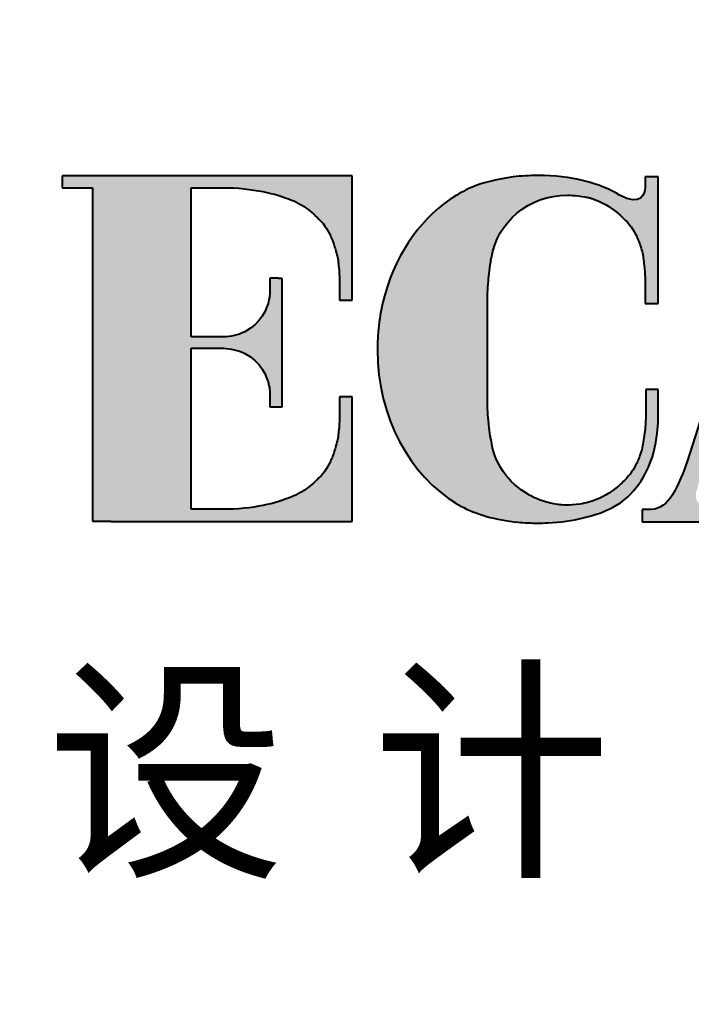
# Model space of a CAD drawing. Extents: x -8792 to 174344, y -43961 to 62816.
# Drawn here: x 22188.7 to 22332.7, y -8646.2 to -8436.6 of the extents above; entities that cross this region are included whole.
import ezdxf
from ezdxf.enums import TextEntityAlignment as Align
from ezdxf.xclip import XClip

# ---------------------------------------------------------------- set-up
doc = ezdxf.new("R2010")
doc.units = 0
doc.header["$LTSCALE"] = 50
doc.header["$XCLIPFRAME"] = 0
doc.linetypes.add('DOT2', pattern=[0.125, 0, -0.125])
for name, color, linetype in [('#填充层', 8, 'Continuous'), ('#结构边线+内凹外凸边线', 5, 'Continuous'), ('2017_11-sheet-LOGO$0$C-SHET-TTLB', 11, 'Continuous'), ('2017_11-sheet-R$0$C-SHET-TTLB', 11, 'Continuous'), ('A-FLOR-OTLN', 4, 'DOT2'), ('C-SHET-SHBD', 11, 'Continuous'), ('C-SHET-TTLB', 11, 'Continuous'), ('吊顶', 7, 'Continuous'), ('通-图框-文字', 4, 'Continuous')]:
    doc.layers.add(name, color=color, linetype=linetype)
doc.styles.add('2017_11-sheet-LOGO$0$黑体', font='')
doc.styles.add('XD-2008', font='xd-hzs.shx', dxfattribs={"width": 0.7, "bigfont": 'xd-hztxt.shx'})
doc.styles.add('XD2008', font='@1romans.shx', dxfattribs={"width": 0.7, "bigfont": '!hztxt.shx'})
doc.styles.get('2017_11-sheet-LOGO$0$黑体').set_extended_font_data('SimHei')

# ---------------------------------------------------------------- blocks, each defined once
blk = doc.blocks.new('A$Cbd8d7c8c')
at = {"layer": 'A-FLOR-OTLN', "color": 8}
blk.add_lwpolyline([(-22721.25, -15689.87), (-43719.42, -33393.16, 0.413756), (-43991.61, -36560.98, 0.189672), (122158.17, -126683.04, 0.414786), (124666.02, -124719.49), (133885.17, -48361.88, 0.379931), (116453.25, -23207.95, 0.236452)], format="xyb", dxfattribs=at)
at = {"layer": '吊顶', "const_width": 3}
blk.add_lwpolyline([(36525.16, -42886.24, 0.056654), (31389.8, -41079.32), (30859.09, -40957.78, -0.112536), (21289.45, -36343.72, -0.028917), (3039.01, -19971.01, 0.413532), (-633.62, -19953.38), (-31397.94, -50352.84, 0.414781), (-31416.33, -54033.31, 0.170492), (123964.28, -129414.71, 0.412564), (126841.18, -127143.22), (136317.5, -48655.55, 1.269195), (87076.8, -54393.32)], format="xyb", dxfattribs=at)
blk = doc.blocks.new('GRER')
at = {"layer": '#填充层'}
h = blk.add_hatch(dxfattribs=at)
h.set_pattern_fill('钢筋混凝土', color=256, scale=20, style=0)
h.set_pattern_definition([(45, (-9905.527, -219.997), (-35.35534, 35.35534), []), (50, (-9905.53, -220), (143.452, -12.5504), [15, -165]), (355, (-9905.53, -220), (-27.7503, 150.4384), [12, -132]), (100.4514, (-9893.57, -221.04), (115.7019, 137.888), [12.748, -140.2284]), (46.1842, (-9905.53, -180), (213.4482, -33.1038), [22.5, -247.5]), (96.6356, (-9887.74, -182.76), (186.9325, 194.8236), [19.122, -210.3426]), (351.1842, (-9905.53, -180), (186.9324, 194.8237), [18, -198]), (21, (-9885.53, -190), (119.3814, -80.5238), [15, -165]), (326, (-9885.53, -190), (48.663, 145.03), [12, -132]), (71.4514, (-9875.58, -196.71), (168.0445, 64.506), [12.748, -140.2284]), (37.5, (-9905.527, -219.997), (2.43197, 66.57877), [0, -130.4, 0, -134, 0, -132.5]), (7.5, (-9905.53, -220), (52.6139, 78.88234), [0, -76.4, 0, -127.4, 0, -50.5]), (327.5, (-9950.127, -219.997), (106.7645, -4.51097), [0, -50, 0, -156, 0, -207]), (317.5, (-9970.13, -220), (116.6372, 20.021), [0, -65, 0, -103.6, 0, -147])])
h.paths.add_polyline_path([(-350, -220), (-9905.53, -220), (-9905.53, -99.97), (-350, -99.97)])
at = {"layer": '#结构边线+内凹外凸边线'}
blk.add_lwpolyline([(-350, -220), (-9905.53, -220), (-9905.53, -99.97), (-350, -99.97)], close=True, dxfattribs=at)
blk = doc.blocks.new('华东院_土建2018EcadiA3_2022_02-sheet-LOGO', base_point=(415.294, 161.488))
at = {"layer": '2017_11-sheet-LOGO$0$C-SHET-TTLB'}
h = blk.add_hatch(color=256, dxfattribs=at)
h.dxf.hatch_style = 2
edge = h.paths.add_edge_path()
edge.add_spline(control_points=[(343.92, 176.734), (343.92, 176.734), (343.92, 176.563), (343.92, 176.563), (343.92, 176.563), (344.352, 176.563), (344.352, 176.563), (344.352, 176.563), (344.352, 175.639), (344.352, 175.639), (344.352, 175.639), (344.352, 172.887), (344.352, 172.887), (344.352, 172.887), (344.352, 171.797), (344.352, 171.797), (344.352, 171.797), (344.612, 171.797), (344.612, 171.797), (344.612, 171.797), (344.612, 171.793), (344.612, 171.793), (344.612, 171.793), (345.765, 171.793), (345.765, 171.793), (345.765, 171.793), (348.061, 171.793), (348.061, 171.793), (348.061, 171.793), (348.061, 173.573), (348.061, 173.573), (348.061, 173.573), (347.882, 173.573), (347.882, 173.573), (347.882, 173.573), (347.882, 173.329), (347.882, 173.329), (347.882, 173.329), (347.881, 173.329), (347.881, 173.329), (347.881, 173.329), (347.881, 173.271), (347.881, 173.271), (347.881, 173.271), (347.881, 173.271), (347.881, 173.271), (347.881, 173.193), (347.875, 173.12), (347.866, 173.053), (347.862, 172.987), (347.845, 172.916), (347.824, 172.85), (347.817, 172.823), (347.809, 172.795), (347.799, 172.77), (347.794, 172.752), (347.789, 172.737), (347.782, 172.721), (347.773, 172.695), (347.763, 172.672), (347.752, 172.651), (347.709, 172.559), (347.646, 172.463), (347.556, 172.384), (347.553, 172.381), (347.55, 172.379), (347.547, 172.376), (347.536, 172.366), (347.526, 172.355), (347.514, 172.345), (347.445, 172.281), (347.367, 172.227), (347.283, 172.181), (347.283, 172.181), (347.28, 172.18), (347.276, 172.176), (347.273, 172.175), (347.271, 172.175), (347.269, 172.174), (347.256, 172.168), (347.236, 172.159), (347.21, 172.148), (347.082, 172.093), (346.79, 171.991), (346.368, 171.968), (346.368, 171.968), (345.765, 171.968), (345.765, 171.968), (345.765, 171.968), (345.76, 171.968), (345.76, 171.968), (345.76, 171.968), (345.76, 173.154), (345.76, 173.154), (345.76, 173.154), (345.76, 173.154), (345.76, 173.154), (345.76, 173.154), (345.76, 174.267), (345.76, 174.267), (345.76, 174.267), (346.231, 174.267), (346.231, 174.267), (346.316, 174.261), (346.431, 174.244), (346.531, 174.193), (346.759, 174.067), (346.844, 173.874), (346.874, 173.734), (346.876, 173.724), (346.878, 173.715), (346.879, 173.706), (346.884, 173.679), (346.886, 173.645), (346.886, 173.637), (346.886, 173.637), (346.886, 173.428), (346.886, 173.428), (346.886, 173.428), (347.003, 173.428), (347.003, 173.428), (347.003, 173.428), (347.003, 173.429), (347.003, 173.429), (347.003, 173.429), (347.063, 173.429), (347.063, 173.429), (347.063, 173.429), (347.063, 174.348), (347.063, 174.348), (347.063, 174.348), (347.063, 174.349), (347.063, 174.349), (347.063, 174.349), (347.063, 175.267), (347.063, 175.267), (347.063, 175.267), (347.003, 175.267), (347.003, 175.267), (347.003, 175.267), (347.003, 175.268), (347.003, 175.268), (347.003, 175.268), (346.886, 175.268), (346.886, 175.268), (346.886, 175.268), (346.886, 175.06), (346.886, 175.06), (346.886, 175.051), (346.884, 175.017), (346.879, 174.991), (346.878, 174.982), (346.876, 174.973), (346.874, 174.963), (346.844, 174.824), (346.759, 174.63), (346.531, 174.503), (346.431, 174.453), (346.316, 174.436), (346.231, 174.429), (346.231, 174.429), (345.76, 174.429), (345.76, 174.429), (345.76, 174.429), (345.76, 175.353), (345.76, 175.353), (345.76, 175.353), (345.76, 175.353), (345.76, 175.353), (345.76, 175.353), (345.76, 176.559), (345.76, 176.559), (345.76, 176.559), (345.761, 176.559), (345.761, 176.559), (345.761, 176.559), (345.761, 176.559), (345.761, 176.559), (345.761, 176.559), (346.203, 176.559), (346.203, 176.559), (346.203, 176.559), (346.368, 176.559), (346.368, 176.559), (346.79, 176.536), (347.082, 176.434), (347.21, 176.381), (347.236, 176.369), (347.256, 176.36), (347.269, 176.354), (347.271, 176.353), (347.273, 176.352), (347.276, 176.35), (347.28, 176.347), (347.283, 176.346), (347.283, 176.346), (347.367, 176.302), (347.445, 176.246), (347.514, 176.183), (347.526, 176.172), (347.536, 176.162), (347.547, 176.152), (347.55, 176.149), (347.553, 176.146), (347.556, 176.144), (347.646, 176.065), (347.709, 175.968), (347.752, 175.877), (347.763, 175.855), (347.773, 175.832), (347.782, 175.807), (347.789, 175.791), (347.794, 175.775), (347.799, 175.757), (347.809, 175.731), (347.817, 175.704), (347.824, 175.677), (347.845, 175.611), (347.862, 175.541), (347.866, 175.474), (347.876, 175.4), (347.882, 175.318), (347.881, 175.229), (347.881, 175.229), (347.881, 175.229), (347.881, 175.229), (347.881, 175.229), (347.881, 175.198), (347.881, 175.198), (347.881, 175.198), (347.882, 175.198), (347.882, 175.198), (347.882, 175.198), (347.882, 174.953), (347.882, 174.953), (347.882, 174.953), (348.061, 174.953), (348.061, 174.953), (348.061, 174.953), (348.061, 176.734), (348.061, 176.734), (348.061, 176.734), (345.761, 176.734), (345.761, 176.734), (345.761, 176.734), (343.92, 176.734), (343.92, 176.734)], knot_values=[0, 0, 0, 0, 1, 1, 1, 2, 2, 2, 3, 3, 3, 4, 4, 4, 5, 5, 5, 6, 6, 6, 7, 7, 7, 8, 8, 8, 9, 9, 9, 10, 10, 10, 11, 11, 11, 12, 12, 12, 13, 13, 13, 14, 14, 14, 15, 15, 15, 16, 16, 16, 17, 17, 17, 18, 18, 18, 19, 19, 19, 20, 20, 20, 21, 21, 21, 22, 22, 22, 23, 23, 23, 24, 24, 24, 25, 25, 25, 26, 26, 26, 27, 27, 27, 28, 28, 28, 29, 29, 29, 30, 30, 30, 31, 31, 31, 32, 32, 32, 33, 33, 33, 34, 34, 34, 35, 35, 35, 36, 36, 36, 37, 37, 37, 38, 38, 38, 39, 39, 39, 40, 40, 40, 41, 41, 41, 42, 42, 42, 43, 43, 43, 44, 44, 44, 45, 45, 45, 46, 46, 46, 47, 47, 47, 48, 48, 48, 49, 49, 49, 50, 50, 50, 51, 51, 51, 52, 52, 52, 53, 53, 53, 54, 54, 54, 55, 55, 55, 56, 56, 56, 57, 57, 57, 58, 58, 58, 59, 59, 59, 60, 60, 60, 61, 61, 61, 62, 62, 62, 63, 63, 63, 64, 64, 64, 65, 65, 65, 66, 66, 66, 67, 67, 67, 68, 68, 68, 69, 69, 69, 70, 70, 70, 71, 71, 71, 72, 72, 72, 73, 73, 73, 74, 74, 74, 75, 75, 75, 76, 76, 76, 77, 77, 77, 78, 78, 78, 79, 79, 79, 80, 80, 80, 81, 81, 81, 82, 82, 82, 82], degree=3, periodic=0)
h = blk.add_hatch(color=256, dxfattribs=at)
h.dxf.hatch_style = 1
edge = h.paths.add_edge_path()
edge.add_spline(control_points=[(352.434, 173.197), (352.434, 173.197), (352.434, 173.676), (352.434, 173.676), (352.434, 173.676), (352.26, 173.676), (352.26, 173.676), (352.26, 173.676), (352.26, 173.509), (352.26, 173.509), (352.26, 173.509), (352.26, 173.509), (352.26, 173.509), (352.26, 173.509), (352.26, 173.491), (352.26, 173.46), (352.26, 173.46), (352.26, 173.46), (352.26, 173.46), (352.26, 173.46), (352.268, 173.172), (352.224, 172.926), (352.212, 172.853), (352.193, 172.781), (352.167, 172.714), (352.166, 172.711), (352.165, 172.708), (352.164, 172.704), (352.153, 172.677), (352.143, 172.651), (352.129, 172.626), (352.09, 172.541), (352.033, 172.454), (351.954, 172.379), (351.911, 172.333), (351.865, 172.292), (351.813, 172.254), (351.705, 172.17), (351.579, 172.107), (351.441, 172.067), (351.401, 172.056), (351.36, 172.046), (351.318, 172.039), (351.17, 172.016), (351.051, 172.028), (351.012, 172.034), (351.007, 172.034), (351.004, 172.035), (350.999, 172.035), (350.999, 172.035), (350.997, 172.035), (350.997, 172.035), (350.86, 172.054), (350.732, 172.097), (350.616, 172.157), (350.616, 172.157), (350.615, 172.159), (350.615, 172.159), (350.604, 172.164), (350.593, 172.17), (350.582, 172.176), (350.292, 172.34), (350.087, 172.627), (350.048, 172.961), (350.044, 172.98), (350.039, 172.998), (350.035, 173.016), (350.028, 173.068), (350.023, 173.12), (350.017, 173.173), (350.014, 173.204), (350.01, 173.234), (350.007, 173.265), (350.007, 173.266), (350.007, 173.269), (350.006, 173.271), (350.002, 173.331), (349.998, 173.39), (349.995, 173.449), (349.995, 173.449), (349.995, 175.01), (349.995, 175.01), (349.999, 175.074), (350.003, 175.132), (350.006, 175.182), (350.006, 175.182), (350.006, 175.188), (350.006, 175.188), (350.011, 175.237), (350.016, 175.284), (350.021, 175.331), (350.027, 175.389), (350.035, 175.446), (350.043, 175.502), (350.043, 175.508), (350.044, 175.512), (350.044, 175.517), (350.047, 175.532), (350.05, 175.546), (350.053, 175.562), (350.132, 176.068), (350.587, 176.456), (351.138, 176.456), (351.189, 176.456), (351.238, 176.452), (351.286, 176.446), (351.326, 176.442), (351.374, 176.436), (351.426, 176.423), (351.426, 176.423), (351.426, 176.426), (351.426, 176.426), (351.443, 176.422), (351.458, 176.418), (351.472, 176.413), (351.48, 176.411), (351.488, 176.408), (351.496, 176.406), (351.499, 176.405), (351.502, 176.405), (351.504, 176.404), (351.506, 176.403), (351.507, 176.402), (351.509, 176.401), (351.509, 176.401), (351.508, 176.401), (351.508, 176.401), (351.51, 176.4), (351.513, 176.398), (351.516, 176.398), (351.532, 176.393), (351.548, 176.386), (351.565, 176.379), (351.568, 176.378), (351.571, 176.376), (351.575, 176.375), (351.582, 176.371), (351.589, 176.368), (351.597, 176.366), (351.605, 176.362), (351.613, 176.358), (351.619, 176.354), (351.721, 176.306), (351.811, 176.244), (351.892, 176.169), (351.903, 176.159), (351.914, 176.149), (351.925, 176.138), (351.928, 176.135), (351.931, 176.133), (351.933, 176.13), (352.024, 176.051), (352.086, 175.954), (352.129, 175.863), (352.141, 175.841), (352.151, 175.817), (352.161, 175.793), (352.166, 175.777), (352.172, 175.76), (352.178, 175.744), (352.199, 175.684), (352.214, 175.623), (352.224, 175.559), (352.229, 175.523), (352.233, 175.49), (352.234, 175.455), (352.242, 175.393), (352.247, 175.331), (352.249, 175.274), (352.249, 175.274), (352.249, 174.988), (352.249, 174.988), (352.249, 174.983), (352.249, 174.981), (352.249, 174.981), (352.249, 174.981), (352.249, 174.981), (352.249, 174.981), (352.249, 174.981), (352.249, 174.909), (352.249, 174.909), (352.249, 174.909), (352.353, 174.909), (352.353, 174.909), (352.353, 174.909), (352.434, 174.909), (352.434, 174.909), (352.434, 174.909), (352.434, 176.716), (352.434, 176.716), (352.434, 176.716), (352.249, 176.716), (352.249, 176.716), (352.249, 176.716), (352.249, 176.608), (352.249, 176.608), (352.249, 176.608), (352.249, 176.609), (352.249, 176.609), (352.249, 176.609), (352.249, 176.607), (352.249, 176.604), (352.249, 176.604), (352.249, 176.565), (352.249, 176.565), (352.244, 176.474), (352.197, 176.288), (351.885, 176.457), (351.61, 176.627), (351.19, 176.737), (350.718, 176.737), (350.597, 176.737), (350.478, 176.73), (350.366, 176.716), (350.144, 176.689), (349.941, 176.637), (349.769, 176.567), (349.69, 176.532), (349.612, 176.492), (349.538, 176.445), (349.511, 176.429), (349.484, 176.411), (349.457, 176.392), (348.998, 176.075), (348.651, 175.553), (348.503, 174.928), (348.473, 174.804), (348.451, 174.676), (348.438, 174.544), (348.438, 174.542), (348.437, 174.539), (348.437, 174.537), (348.43, 174.464), (348.426, 174.392), (348.425, 174.318), (348.425, 174.31), (348.424, 174.299), (348.424, 174.291), (348.424, 174.277), (348.423, 174.264), (348.423, 174.251), (348.423, 174.251), (348.423, 174.245), (348.423, 174.245), (348.425, 173.28), (348.888, 172.446), (349.56, 172.042), (349.562, 172.041), (349.564, 172.04), (349.565, 172.039), (349.578, 172.031), (349.591, 172.023), (349.605, 172.016), (349.609, 172.014), (349.612, 172.012), (349.616, 172.011), (349.828, 171.895), (350.112, 171.813), (350.433, 171.782), (350.526, 171.773), (350.621, 171.768), (350.718, 171.768), (350.765, 171.768), (350.811, 171.769), (350.857, 171.772), (351.218, 171.788), (351.542, 171.869), (351.782, 171.99), (352.108, 172.162), (352.271, 172.464), (352.353, 172.716), (352.408, 172.899), (352.427, 173.092), (352.434, 173.197)], knot_values=[0, 0, 0, 0, 1, 1, 1, 2, 2, 2, 3, 3, 3, 4, 4, 4, 5, 5, 5, 6, 6, 6, 7, 7, 7, 8, 8, 8, 9, 9, 9, 10, 10, 10, 11, 11, 11, 12, 12, 12, 13, 13, 13, 14, 14, 14, 15, 15, 15, 16, 16, 16, 17, 17, 17, 18, 18, 18, 19, 19, 19, 20, 20, 20, 21, 21, 21, 22, 22, 22, 23, 23, 23, 24, 24, 24, 25, 25, 25, 26, 26, 26, 27, 27, 27, 28, 28, 28, 29, 29, 29, 30, 30, 30, 31, 31, 31, 32, 32, 32, 33, 33, 33, 34, 34, 34, 35, 35, 35, 36, 36, 36, 37, 37, 37, 38, 38, 38, 39, 39, 39, 40, 40, 40, 41, 41, 41, 42, 42, 42, 43, 43, 43, 44, 44, 44, 45, 45, 45, 46, 46, 46, 47, 47, 47, 48, 48, 48, 49, 49, 49, 50, 50, 50, 51, 51, 51, 52, 52, 52, 53, 53, 53, 54, 54, 54, 55, 55, 55, 56, 56, 56, 57, 57, 57, 58, 58, 58, 59, 59, 59, 60, 60, 60, 61, 61, 61, 62, 62, 62, 63, 63, 63, 64, 64, 64, 65, 65, 65, 66, 66, 66, 67, 67, 67, 68, 68, 68, 69, 69, 69, 70, 70, 70, 71, 71, 71, 72, 72, 72, 73, 73, 73, 74, 74, 74, 75, 75, 75, 76, 76, 76, 77, 77, 77, 78, 78, 78, 79, 79, 79, 80, 80, 80, 81, 81, 81, 82, 82, 82, 83, 83, 83, 84, 84, 84, 85, 85, 85, 86, 86, 86, 87, 87, 87, 88, 88, 88, 89, 89, 89, 90, 90, 90, 91, 91, 91, 91], degree=3, periodic=0)
h = blk.add_hatch(color=256, dxfattribs=at)
h.dxf.hatch_style = 2
edge = h.paths.add_edge_path()
edge.add_spline(control_points=[(356.808, 171.965), (356.808, 171.965), (355.268, 176.763), (355.268, 176.763), (355.268, 176.763), (354.421, 176.763), (354.421, 176.763), (354.421, 176.763), (354.165, 176.763), (354.165, 176.763), (354.165, 176.763), (352.85, 172.647), (352.85, 172.647), (352.804, 172.518), (352.728, 172.315), (352.643, 172.171), (352.566, 172.057), (352.463, 171.964), (352.338, 171.963), (352.338, 171.963), (352.338, 171.962), (352.338, 171.962), (352.338, 171.962), (352.208, 171.962), (352.208, 171.962), (352.208, 171.962), (352.208, 171.786), (352.208, 171.786), (352.208, 171.786), (352.575, 171.786), (352.575, 171.786), (352.575, 171.786), (352.83, 171.786), (352.83, 171.786), (352.83, 171.786), (353.493, 171.786), (353.493, 171.786), (353.493, 171.786), (353.493, 171.962), (353.493, 171.962), (353.493, 171.962), (353.397, 171.962), (353.397, 171.962), (353.272, 171.96), (353.182, 171.97), (353.118, 171.986), (353.115, 171.988), (353.112, 171.988), (353.11, 171.988), (353.108, 171.988), (353.106, 171.99), (353.103, 171.99), (353.028, 172.014), (352.974, 172.084), (352.974, 172.164), (352.974, 172.179), (352.975, 172.193), (352.978, 172.206), (352.978, 172.206), (352.978, 172.206), (352.978, 172.206), (352.978, 172.206), (353.049, 172.461), (353.049, 172.461), (353.049, 172.463), (353.049, 172.464), (353.05, 172.466), (353.05, 172.466), (353.074, 172.547), (353.074, 172.547), (353.074, 172.547), (353.382, 173.512), (353.382, 173.512), (353.382, 173.512), (354.932, 173.506), (354.932, 173.506), (354.932, 173.506), (355.378, 172.119), (355.378, 172.119), (355.378, 172.119), (355.417, 171.996), (355.417, 171.996), (355.417, 171.996), (355.416, 171.996), (355.416, 171.996), (355.416, 171.996), (355.484, 171.786), (355.484, 171.786), (355.484, 171.786), (355.777, 171.786), (355.777, 171.786), (355.777, 171.786), (357.13, 171.786), (357.13, 171.786), (357.13, 171.786), (357.13, 171.966), (357.13, 171.966), (357.13, 171.966), (356.808, 171.965), (356.808, 171.965)], knot_values=[0, 0, 0, 0, 1, 1, 1, 2, 2, 2, 3, 3, 3, 4, 4, 4, 5, 5, 5, 6, 6, 6, 7, 7, 7, 8, 8, 8, 9, 9, 9, 10, 10, 10, 11, 11, 11, 12, 12, 12, 13, 13, 13, 14, 14, 14, 15, 15, 15, 16, 16, 16, 17, 17, 17, 18, 18, 18, 19, 19, 19, 20, 20, 20, 21, 21, 21, 22, 22, 22, 23, 23, 23, 24, 24, 24, 25, 25, 25, 26, 26, 26, 27, 27, 27, 28, 28, 28, 29, 29, 29, 30, 30, 30, 31, 31, 31, 32, 32, 32, 33, 33, 33, 33], degree=3, periodic=0)
h.paths.add_polyline_path([(353.434, 173.677), (354.155, 175.929), (354.877, 173.677)])
for points in [[(343.92, 176.734), (343.92, 176.734), (343.92, 176.563), (343.92, 176.563)], [(345.761, 176.734), (345.761, 176.734), (343.92, 176.734), (343.92, 176.734)], [(348.061, 176.734), (348.061, 176.734), (345.761, 176.734), (345.761, 176.734)], [(348.061, 174.953), (348.061, 174.953), (348.061, 176.734), (348.061, 176.734)], [(350.366, 176.716), (350.144, 176.689), (349.941, 176.637), (349.769, 176.567)], [(352.434, 176.716), (352.434, 176.716), (352.249, 176.716), (352.249, 176.716)], [(352.249, 176.716), (352.249, 176.716), (352.249, 176.608), (352.249, 176.608)], [(352.434, 174.909), (352.434, 174.909), (352.434, 176.716), (352.434, 176.716)], [(354.165, 176.763), (354.165, 176.763), (352.85, 172.647), (352.85, 172.647)], [(343.92, 176.563), (343.92, 176.563), (344.352, 176.563), (344.352, 176.563)], [(344.352, 176.563), (344.352, 176.563), (344.352, 175.639), (344.352, 175.639)], [(345.76, 175.353), (345.76, 175.353), (345.76, 176.559), (345.76, 176.559)], [(345.76, 176.559), (345.76, 176.559), (345.761, 176.559), (345.761, 176.559)], [(345.761, 176.559), (345.761, 176.559), (345.761, 176.559), (345.761, 176.559)], [(345.761, 176.559), (345.761, 176.559), (346.203, 176.559), (346.203, 176.559)], [(346.203, 176.559), (346.203, 176.559), (346.368, 176.559), (346.368, 176.559)], [(346.368, 176.559), (346.79, 176.536), (347.082, 176.434), (347.21, 176.381)], [(349.769, 176.567), (349.69, 176.532), (349.612, 176.492), (349.538, 176.445)], [(352.249, 176.565), (352.244, 176.474), (352.197, 176.288), (351.885, 176.457)], [(352.249, 176.608), (352.249, 176.608), (352.249, 176.609), (352.249, 176.609)], [(352.249, 176.609), (352.249, 176.609), (352.249, 176.607), (352.249, 176.604)], [(352.249, 176.604), (352.249, 176.604), (352.249, 176.565), (352.249, 176.565)], [(349.538, 176.445), (349.511, 176.429), (349.484, 176.411), (349.457, 176.392)], [(351.286, 176.446), (351.326, 176.442), (351.374, 176.436), (351.426, 176.423)], [(351.426, 176.423), (351.426, 176.423), (351.426, 176.426), (351.426, 176.426)], [(351.426, 176.426), (351.443, 176.422), (351.458, 176.418), (351.472, 176.413)], [(351.472, 176.413), (351.48, 176.411), (351.488, 176.408), (351.496, 176.406)], [(347.21, 176.381), (347.236, 176.369), (347.256, 176.36), (347.269, 176.354)], [(347.269, 176.354), (347.271, 176.353), (347.273, 176.352), (347.276, 176.35)], [(347.276, 176.35), (347.28, 176.347), (347.283, 176.346), (347.283, 176.346)], [(347.283, 176.346), (347.367, 176.302), (347.445, 176.246), (347.514, 176.183)], [(349.457, 176.392), (348.998, 176.075), (348.651, 175.553), (348.503, 174.928)], [(351.496, 176.406), (351.499, 176.405), (351.502, 176.405), (351.504, 176.404)], [(351.504, 176.404), (351.506, 176.403), (351.507, 176.402), (351.509, 176.401)], [(351.509, 176.401), (351.509, 176.401), (351.508, 176.401), (351.508, 176.401)], [(351.508, 176.401), (351.51, 176.4), (351.513, 176.398), (351.516, 176.398)], [(351.516, 176.398), (351.532, 176.393), (351.548, 176.386), (351.565, 176.379)], [(351.565, 176.379), (351.568, 176.378), (351.571, 176.376), (351.575, 176.375)], [(351.575, 176.375), (351.582, 176.371), (351.589, 176.368), (351.597, 176.366)], [(351.597, 176.366), (351.605, 176.362), (351.613, 176.358), (351.619, 176.354)], [(351.619, 176.354), (351.721, 176.306), (351.811, 176.244), (351.892, 176.169)], [(347.514, 176.183), (347.526, 176.172), (347.536, 176.162), (347.547, 176.152)], [(347.547, 176.152), (347.55, 176.149), (347.553, 176.146), (347.556, 176.144)], [(347.556, 176.144), (347.646, 176.065), (347.709, 175.968), (347.752, 175.877)], [(351.892, 176.169), (351.903, 176.159), (351.914, 176.149), (351.925, 176.138)], [(351.925, 176.138), (351.928, 176.135), (351.931, 176.133), (351.933, 176.13)], [(351.933, 176.13), (352.024, 176.051), (352.086, 175.954), (352.129, 175.863)], [(347.752, 175.877), (347.763, 175.855), (347.773, 175.832), (347.782, 175.807)], [(352.129, 175.863), (352.141, 175.841), (352.151, 175.817), (352.161, 175.793)], [(347.782, 175.807), (347.789, 175.791), (347.794, 175.775), (347.799, 175.757)], [(347.799, 175.757), (347.809, 175.731), (347.817, 175.704), (347.824, 175.677)], [(352.161, 175.793), (352.166, 175.777), (352.172, 175.76), (352.178, 175.744)], [(352.178, 175.744), (352.199, 175.684), (352.214, 175.623), (352.224, 175.559)], [(344.352, 175.639), (344.352, 175.639), (344.352, 172.887), (344.352, 172.887)], [(347.824, 175.677), (347.845, 175.611), (347.862, 175.541), (347.866, 175.474)], [(347.866, 175.474), (347.876, 175.4), (347.882, 175.318), (347.881, 175.229)], [(350.021, 175.331), (350.027, 175.389), (350.035, 175.446), (350.043, 175.502)], [(350.043, 175.502), (350.043, 175.508), (350.044, 175.512), (350.044, 175.517)], [(350.044, 175.517), (350.047, 175.532), (350.05, 175.546), (350.053, 175.562)], [(352.224, 175.559), (352.229, 175.523), (352.233, 175.49), (352.234, 175.455)], [(352.234, 175.455), (352.242, 175.393), (352.247, 175.331), (352.249, 175.274)], [(345.76, 174.429), (345.76, 174.429), (345.76, 175.353), (345.76, 175.353)], [(345.76, 175.353), (345.76, 175.353), (345.76, 175.353), (345.76, 175.353)], [(350.006, 175.188), (350.011, 175.237), (350.016, 175.284), (350.021, 175.331)], [(347.003, 175.268), (347.003, 175.268), (346.886, 175.268), (346.886, 175.268)], [(346.886, 175.268), (346.886, 175.268), (346.886, 175.06), (346.886, 175.06)], [(347.003, 175.267), (347.003, 175.267), (347.003, 175.268), (347.003, 175.268)], [(347.063, 175.267), (347.063, 175.267), (347.003, 175.267), (347.003, 175.267)], [(347.063, 174.349), (347.063, 174.349), (347.063, 175.267), (347.063, 175.267)], [(347.881, 175.229), (347.881, 175.229), (347.881, 175.229), (347.881, 175.229)], [(347.881, 175.229), (347.881, 175.229), (347.881, 175.198), (347.881, 175.198)], [(347.881, 175.198), (347.881, 175.198), (347.882, 175.198), (347.882, 175.198)], [(347.882, 175.198), (347.882, 175.198), (347.882, 174.953), (347.882, 174.953)], [(349.995, 175.01), (349.999, 175.074), (350.003, 175.132), (350.006, 175.182)], [(350.006, 175.182), (350.006, 175.182), (350.006, 175.188), (350.006, 175.188)], [(352.249, 175.274), (352.249, 175.274), (352.249, 174.988), (352.249, 174.988)], [(346.886, 175.06), (346.886, 175.051), (346.884, 175.017), (346.879, 174.991)], [(346.874, 174.963), (346.844, 174.824), (346.759, 174.63), (346.531, 174.503)], [(346.879, 174.991), (346.878, 174.982), (346.876, 174.973), (346.874, 174.963)], [(347.882, 174.953), (347.882, 174.953), (348.061, 174.953), (348.061, 174.953)], [(348.503, 174.928), (348.473, 174.804), (348.451, 174.676), (348.438, 174.544)], [(349.995, 173.449), (349.995, 173.449), (349.995, 175.01), (349.995, 175.01)], [(352.249, 174.988), (352.249, 174.983), (352.249, 174.981), (352.249, 174.981)], [(352.249, 174.981), (352.249, 174.981), (352.249, 174.909), (352.249, 174.909)], [(352.249, 174.909), (352.249, 174.909), (352.353, 174.909), (352.353, 174.909)], [(352.353, 174.909), (352.353, 174.909), (352.434, 174.909), (352.434, 174.909)], [(346.531, 174.503), (346.431, 174.453), (346.316, 174.436), (346.231, 174.429)], [(348.437, 174.537), (348.43, 174.464), (348.426, 174.392), (348.425, 174.318)], [(348.438, 174.544), (348.438, 174.542), (348.437, 174.539), (348.437, 174.537)], [(346.231, 174.429), (346.231, 174.429), (345.76, 174.429), (345.76, 174.429)], [(347.063, 174.348), (347.063, 174.348), (347.063, 174.349), (347.063, 174.349)], [(347.063, 173.429), (347.063, 173.429), (347.063, 174.348), (347.063, 174.348)], [(345.76, 173.154), (345.76, 173.154), (345.76, 174.267), (345.76, 174.267)], [(345.76, 174.267), (345.76, 174.267), (346.231, 174.267), (346.231, 174.267)], [(346.231, 174.267), (346.316, 174.261), (346.431, 174.244), (346.531, 174.193)], [(346.531, 174.193), (346.759, 174.067), (346.844, 173.874), (346.874, 173.734)], [(348.423, 174.251), (348.423, 174.251), (348.423, 174.245), (348.423, 174.245)], [(348.423, 174.245), (348.425, 173.28), (348.888, 172.446), (349.56, 172.042)], [(346.874, 173.734), (346.876, 173.724), (346.878, 173.715), (346.879, 173.706)], [(346.879, 173.706), (346.884, 173.679), (346.886, 173.645), (346.886, 173.637)], [(346.886, 173.637), (346.886, 173.637), (346.886, 173.428), (346.886, 173.428)], [(352.434, 173.676), (352.434, 173.676), (352.26, 173.676), (352.26, 173.676)], [(352.26, 173.676), (352.26, 173.676), (352.26, 173.509), (352.26, 173.509)], [(352.434, 173.197), (352.434, 173.197), (352.434, 173.676), (352.434, 173.676)], [(348.061, 173.573), (348.061, 173.573), (347.882, 173.573), (347.882, 173.573)], [(347.882, 173.573), (347.882, 173.573), (347.882, 173.329), (347.882, 173.329)], [(348.061, 171.793), (348.061, 171.793), (348.061, 173.573), (348.061, 173.573)], [(352.26, 173.509), (352.26, 173.509), (352.26, 173.509), (352.26, 173.509)], [(352.26, 173.509), (352.26, 173.509), (352.26, 173.491), (352.26, 173.46)], [(346.886, 173.428), (346.886, 173.428), (347.003, 173.428), (347.003, 173.428)], [(347.003, 173.428), (347.003, 173.428), (347.003, 173.429), (347.003, 173.429)], [(347.003, 173.429), (347.003, 173.429), (347.063, 173.429), (347.063, 173.429)], [(350.006, 173.271), (350.002, 173.331), (349.998, 173.39), (349.995, 173.449)], [(352.26, 173.46), (352.26, 173.46), (352.268, 173.172), (352.224, 172.926)], [(347.881, 173.271), (347.881, 173.193), (347.875, 173.12), (347.866, 173.053)], [(347.882, 173.329), (347.882, 173.329), (347.881, 173.329), (347.881, 173.329)], [(347.881, 173.329), (347.881, 173.329), (347.881, 173.271), (347.881, 173.271)], [(347.881, 173.271), (347.881, 173.271), (347.881, 173.271), (347.881, 173.271)], [(350.007, 173.265), (350.007, 173.266), (350.007, 173.269), (350.006, 173.271)], [(350.017, 173.173), (350.014, 173.204), (350.01, 173.234), (350.007, 173.265)], [(352.353, 172.716), (352.408, 172.899), (352.427, 173.092), (352.434, 173.197)], [(345.76, 171.968), (345.76, 171.968), (345.76, 173.154), (345.76, 173.154)], [(345.76, 173.154), (345.76, 173.154), (345.76, 173.154), (345.76, 173.154)], [(350.035, 173.016), (350.028, 173.068), (350.023, 173.12), (350.017, 173.173)], [(347.866, 173.053), (347.862, 172.987), (347.845, 172.916), (347.824, 172.85)], [(350.048, 172.961), (350.044, 172.98), (350.039, 172.998), (350.035, 173.016)], [(350.582, 172.176), (350.292, 172.34), (350.087, 172.627), (350.048, 172.961)], [(352.224, 172.926), (352.212, 172.853), (352.193, 172.781), (352.167, 172.714)], [(344.352, 172.887), (344.352, 172.887), (344.352, 171.797), (344.352, 171.797)], [(347.824, 172.85), (347.817, 172.823), (347.809, 172.795), (347.799, 172.77)], [(347.752, 172.651), (347.709, 172.559), (347.646, 172.463), (347.556, 172.384)], [(347.782, 172.721), (347.773, 172.695), (347.763, 172.672), (347.752, 172.651)], [(347.799, 172.77), (347.794, 172.752), (347.789, 172.737), (347.782, 172.721)], [(351.782, 171.99), (352.108, 172.162), (352.271, 172.464), (352.353, 172.716)], [(352.164, 172.704), (352.153, 172.677), (352.143, 172.651), (352.129, 172.626)], [(352.167, 172.714), (352.166, 172.711), (352.165, 172.708), (352.164, 172.704)], [(352.85, 172.647), (352.804, 172.518), (352.728, 172.315), (352.643, 172.171)], [(352.129, 172.626), (352.09, 172.541), (352.033, 172.454), (351.954, 172.379)], [(347.547, 172.376), (347.536, 172.366), (347.526, 172.355), (347.514, 172.345)], [(347.556, 172.384), (347.553, 172.381), (347.55, 172.379), (347.547, 172.376)], [(351.954, 172.379), (351.911, 172.333), (351.865, 172.292), (351.813, 172.254)], [(347.514, 172.345), (347.445, 172.281), (347.367, 172.227), (347.283, 172.181)], [(351.813, 172.254), (351.705, 172.17), (351.579, 172.107), (351.441, 172.067)], [(347.21, 172.148), (347.082, 172.093), (346.79, 171.991), (346.368, 171.968)], [(347.269, 172.174), (347.256, 172.168), (347.236, 172.159), (347.21, 172.148)], [(347.276, 172.176), (347.273, 172.175), (347.271, 172.175), (347.269, 172.174)], [(347.283, 172.181), (347.283, 172.181), (347.28, 172.18), (347.276, 172.176)], [(350.615, 172.159), (350.604, 172.164), (350.593, 172.17), (350.582, 172.176)], [(350.616, 172.157), (350.616, 172.157), (350.615, 172.159), (350.615, 172.159)], [(350.997, 172.035), (350.86, 172.054), (350.732, 172.097), (350.616, 172.157)], [(352.643, 172.171), (352.566, 172.057), (352.463, 171.964), (352.338, 171.963)], [(345.765, 171.968), (345.765, 171.968), (345.76, 171.968), (345.76, 171.968)], [(346.368, 171.968), (346.368, 171.968), (345.765, 171.968), (345.765, 171.968)], [(349.56, 172.042), (349.562, 172.041), (349.564, 172.04), (349.565, 172.039)], [(349.565, 172.039), (349.578, 172.031), (349.591, 172.023), (349.605, 172.016)], [(349.605, 172.016), (349.609, 172.014), (349.612, 172.012), (349.616, 172.011)], [(349.616, 172.011), (349.828, 171.895), (350.112, 171.813), (350.433, 171.782)], [(350.857, 171.772), (351.218, 171.788), (351.542, 171.869), (351.782, 171.99)], [(350.999, 172.035), (350.999, 172.035), (350.997, 172.035), (350.997, 172.035)], [(351.012, 172.034), (351.007, 172.034), (351.004, 172.035), (350.999, 172.035)], [(351.318, 172.039), (351.17, 172.016), (351.051, 172.028), (351.012, 172.034)], [(351.441, 172.067), (351.401, 172.056), (351.36, 172.046), (351.318, 172.039)], [(352.338, 171.962), (352.338, 171.962), (352.208, 171.962), (352.208, 171.962)], [(352.208, 171.962), (352.208, 171.962), (352.208, 171.786), (352.208, 171.786)], [(352.338, 171.963), (352.338, 171.963), (352.338, 171.962), (352.338, 171.962)], [(344.352, 171.797), (344.352, 171.797), (344.612, 171.797), (344.612, 171.797)], [(344.612, 171.797), (344.612, 171.797), (344.612, 171.793), (344.612, 171.793)], [(344.612, 171.793), (344.612, 171.793), (345.765, 171.793), (345.765, 171.793)], [(345.765, 171.793), (345.765, 171.793), (348.061, 171.793), (348.061, 171.793)], [(352.208, 171.786), (352.208, 171.786), (352.575, 171.786), (352.575, 171.786)], [(352.575, 171.786), (352.575, 171.786), (352.83, 171.786), (352.83, 171.786)], [(352.83, 171.786), (352.83, 171.786), (353.493, 171.786), (353.493, 171.786)]]:
    blk.add_open_spline(points, degree=3, dxfattribs=at)
for points, knots in [([(351.885, 176.457), (351.61, 176.627), (351.19, 176.737), (350.718, 176.737), (350.597, 176.737), (350.478, 176.73), (350.366, 176.716)], [69, 69, 69, 69, 70, 70, 70, 71, 71, 71, 71]), ([(350.053, 175.562), (350.132, 176.068), (350.587, 176.456), (351.138, 176.456), (351.189, 176.456), (351.238, 176.452), (351.286, 176.446)], [33, 33, 33, 33, 34, 34, 34, 35, 35, 35, 35]), ([(348.425, 174.318), (348.425, 174.31), (348.424, 174.299), (348.424, 174.291), (348.424, 174.277), (348.423, 174.264), (348.423, 174.251)], [78, 78, 78, 78, 79, 79, 79, 80, 80, 80, 80]), ([(350.433, 171.782), (350.526, 171.773), (350.621, 171.768), (350.718, 171.768), (350.765, 171.768), (350.811, 171.769), (350.857, 171.772)], [86, 86, 86, 86, 87, 87, 87, 88, 88, 88, 88])]:
    blk.add_open_spline(points, degree=3, knots=knots, dxfattribs=at)
at = {"layer": '2017_11-sheet-LOGO$0$C-SHET-TTLB', "style": '2017_11-sheet-LOGO$0$黑体'}
for s, p in [('设', (343.697, 166.968)), ('计', (348.347, 166.968))]:
    blk.add_text(s, height=2.5, dxfattribs=at).set_placement(p)
blk = doc.blocks.new('华东院_土建2018EcadiA3_2021_06-sheet-R', base_point=(415, 5))
at = {"layer": '2017_11-sheet-R$0$C-SHET-TTLB'}
blk.add_blockref('华东院_土建2018EcadiA3_2022_02-sheet-LOGO', (415.294, 161.488), dxfattribs=at)
blk = doc.blocks.new('A$Ce60f285c')
at = {"layer": 'C-SHET-TTLB'}
blk.add_blockref('华东院_土建2018EcadiA3_2021_06-sheet-R', (420, 10), dxfattribs=at)
at = {"layer": 'C-SHET-SHBD', "style": 'XD2008', "width": 0.7}
for tag, p in [('审定人', (345.736, 128.403)), ('设总', (345.736, 118.195)), ('审核人', (345.736, 107.963)), ('专业负责人', (345.736, 97.755)), ('校对人', (345.736, 87.546)), ('设计人', (345.736, 77.639))]:
    blk.add_attdef(tag, p, '', height=2.8, dxfattribs=at)
for tag, p in [('工程编号', (368.416, 27.046)), ('阶段', (404.414, 27.046)), ('专业', (404.414, 19.691))]:
    blk.add_attdef(tag, text='', height=3.5, dxfattribs=at).set_placement(p, align=Align.MIDDLE_CENTER)
at = {"layer": 'C-SHET-SHBD', "style": 'XD2008', "width": 0.7, "flags": 1}
blk.add_attdef('日期', text='', height=3.5, dxfattribs=at).set_placement((368.416, 13.426), align=Align.MIDDLE_CENTER)
at = {"layer": '通-图框-文字', "style": 'XD-2008', "width": 0.7}
for tag, p in [('建设单位', (383.408, 70.61)), ('项目名称', (383.282, 58.428))]:
    blk.add_attdef(tag, text='', height=5, dxfattribs=at).set_placement(p, align=Align.MIDDLE_CENTER)
blk = doc.blocks.new('A$C6049850a')
at = {"ltscale": 10}
blk.add_blockref('A$Ce60f285c', (0, 0), dxfattribs=at)

msp = doc.modelspace()

# ---------------------------------------------------------------- block references
at = {"ltscale": 10}
ref = msp.add_blockref('A$Cbd8d7c8c', (-20242.468, 78224.561), dxfattribs=at)
XClip(ref).set_block_clipping_path([(33737.5024453482, -58253.8739175466), (58527.5008306247, -28195.842069268)])
ref = msp.add_blockref('A$Cbd8d7c8c', (22321.982, 94074.685), dxfattribs=at)
XClip(ref).set_block_clipping_path([(76291.0063025201, -72283.9918497168), (103268.9259821397, -47877.3086105986)])
at = {"ltscale": 10, "xscale": 15, "yscale": 15, "zscale": 15}
msp.add_blockref('A$C6049850a', (16964.035, -11196.044), dxfattribs=at)
ref = msp.add_blockref('GRER', (22861.041, -8375.091))
XClip(ref).set_block_clipping_path([(-5612.0066281782, -2679.7201561243), (-3701.9913236134, 1634.0470836415)])

doc.saveas('drawing.dxf')
